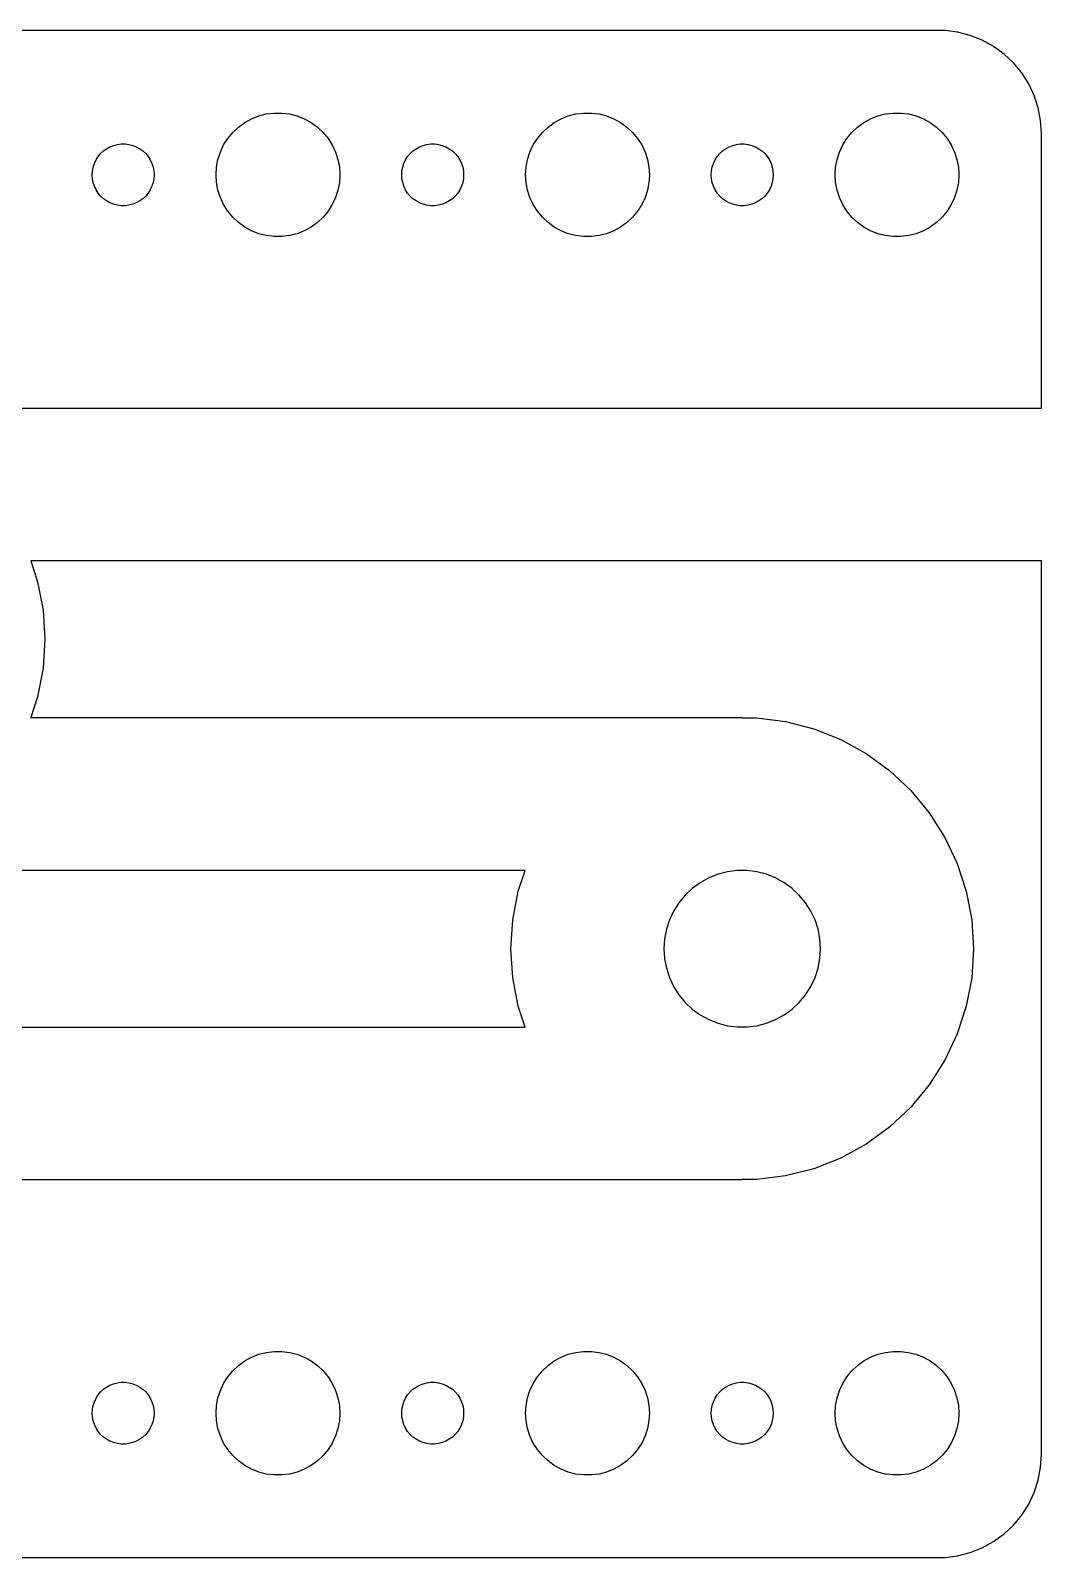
# Model space of a CAD drawing. Header units: metres. Extents: x -37 to 127, y -37 to 121.
# Drawn here: x -12 to 37, y 47 to 121 of the extents above; entities that cross this region are included whole.
import ezdxf

# ---------------------------------------------------------------- set-up
doc = ezdxf.new("R2010")
doc.units = ezdxf.units.M

msp = doc.modelspace()

# ---------------------------------------------------------------- linework, layer by layer
for p, q in [((32.3139, 120.99), (-32.3139, 120.99)), ((32.9369, 120.911), (32.3139, 120.99)), ((33.5451, 120.755), (32.9369, 120.911)), ((34.1289, 120.524), (33.5451, 120.755)), ((34.6791, 120.222), (34.1289, 120.524)), ((35.1871, 119.853), (34.6791, 120.222)), ((35.6448, 119.423), (35.1871, 119.853)), ((36.0451, 118.939), (35.6448, 119.423)), ((36.3815, 118.409), (36.0451, 118.939)), ((36.6489, 117.841), (36.3815, 118.409)), ((36.8429, 117.243), (36.6489, 117.841)), ((-0.92705, 116.853), (-0.56213, 116.947)), ((-0.56213, 116.947), (-0.18837, 116.994)), ((-0.18837, 116.994), (0.18837, 116.994)), ((0.18837, 116.994), (0.56213, 116.947)), ((0.56213, 116.947), (0.92705, 116.853)), ((14.0729, 116.853), (14.4379, 116.947)), ((14.4379, 116.947), (14.8116, 116.994)), ((14.8116, 116.994), (15.1884, 116.994)), ((15.1884, 116.994), (15.5621, 116.947)), ((15.5621, 116.947), (15.927, 116.853)), ((29.0729, 116.853), (29.4379, 116.947)), ((29.4379, 116.947), (29.8116, 116.994)), ((29.8116, 116.994), (30.1884, 116.994)), ((30.1884, 116.994), (30.5621, 116.947)), ((30.5621, 116.947), (30.927, 116.853)), ((36.9606, 116.627), (36.8429, 117.243)), ((-2.1869, 116.054), (-1.91226, 116.312)), ((-1.91226, 116.312), (-1.60747, 116.533)), ((-1.60747, 116.533), (-1.27733, 116.714)), ((-1.27733, 116.714), (-0.92705, 116.853)), ((0.92705, 116.853), (1.27733, 116.714)), ((1.27733, 116.714), (1.60747, 116.533)), ((1.60747, 116.533), (1.91226, 116.312)), ((1.91226, 116.312), (2.1869, 116.054)), ((12.8131, 116.054), (13.0877, 116.312)), ((13.0877, 116.312), (13.3925, 116.533)), ((13.3925, 116.533), (13.7227, 116.714)), ((13.7227, 116.714), (14.0729, 116.853)), ((15.927, 116.853), (16.2773, 116.714)), ((16.2773, 116.714), (16.6075, 116.533)), ((16.6075, 116.533), (16.9123, 116.312)), ((16.9123, 116.312), (17.1869, 116.054)), ((27.8131, 116.054), (28.0877, 116.312)), ((28.0877, 116.312), (28.3925, 116.533)), ((28.3925, 116.533), (28.7227, 116.714)), ((28.7227, 116.714), (29.0729, 116.853)), ((30.927, 116.853), (31.2773, 116.714)), ((31.2773, 116.714), (31.6075, 116.533)), ((31.6075, 116.533), (31.9123, 116.312)), ((31.9123, 116.312), (32.1869, 116.054)), ((37, 116), (36.9606, 116.627)), ((-8.13866, 115.357), (-7.96352, 115.427)), ((-7.96352, 115.427), (-7.78107, 115.473)), ((-7.78107, 115.473), (-7.59418, 115.497)), ((-7.59418, 115.497), (-7.40581, 115.497)), ((-7.40581, 115.497), (-7.21892, 115.473)), ((-7.21892, 115.473), (-7.03647, 115.427)), ((-7.03647, 115.427), (-6.86133, 115.357)), ((-2.78932, 115.104), (-2.62891, 115.445)), ((-2.62891, 115.445), (-2.42705, 115.763)), ((-2.42705, 115.763), (-2.1869, 116.054)), ((2.1869, 116.054), (2.42705, 115.763)), ((2.42705, 115.763), (2.62891, 115.445)), ((2.62891, 115.445), (2.78932, 115.104)), ((6.86133, 115.357), (7.03647, 115.427)), ((7.03647, 115.427), (7.21892, 115.473)), ((7.21892, 115.473), (7.40581, 115.497)), ((7.40581, 115.497), (7.59418, 115.497)), ((7.59418, 115.497), (7.78107, 115.473)), ((7.78107, 115.473), (7.96352, 115.427)), ((7.96352, 115.427), (8.13866, 115.357)), ((12.2107, 115.104), (12.3711, 115.445)), ((12.3711, 115.445), (12.5729, 115.763)), ((12.5729, 115.763), (12.8131, 116.054)), ((17.1869, 116.054), (17.427, 115.763)), ((17.427, 115.763), (17.6289, 115.445)), ((17.6289, 115.445), (17.7893, 115.104)), ((21.8613, 115.357), (22.0365, 115.427)), ((22.0365, 115.427), (22.2189, 115.473)), ((22.2189, 115.473), (22.4058, 115.497)), ((22.4058, 115.497), (22.5942, 115.497)), ((22.5942, 115.497), (22.7811, 115.473)), ((22.7811, 115.473), (22.9635, 115.427)), ((22.9635, 115.427), (23.1387, 115.357)), ((27.2107, 115.104), (27.3711, 115.445)), ((27.3711, 115.445), (27.5729, 115.763)), ((27.5729, 115.763), (27.8131, 116.054)), ((32.1869, 116.054), (32.427, 115.763)), ((32.427, 115.763), (32.6289, 115.445)), ((32.6289, 115.445), (32.7893, 115.104)), ((37, 102.7), (37, 116)), ((-8.89465, 114.552), (-8.81445, 114.723)), ((-8.81445, 114.723), (-8.71352, 114.882)), ((-8.71352, 114.882), (-8.59344, 115.027)), ((-8.59344, 115.027), (-8.45613, 115.156)), ((-8.45613, 115.156), (-8.30373, 115.266)), ((-8.30373, 115.266), (-8.13866, 115.357)), ((-6.86133, 115.357), (-6.69626, 115.266)), ((-6.69626, 115.266), (-6.54385, 115.156)), ((-6.54385, 115.156), (-6.40654, 115.027)), ((-6.40654, 115.027), (-6.28647, 114.882)), ((-6.28647, 114.882), (-6.18553, 114.723)), ((-6.18553, 114.723), (-6.10533, 114.552)), ((-2.97633, 114.376), (-2.90575, 114.746)), ((-2.90575, 114.746), (-2.78932, 115.104)), ((2.78932, 115.104), (2.90575, 114.746)), ((2.90575, 114.746), (2.97633, 114.376)), ((6.10533, 114.552), (6.18553, 114.723)), ((6.18553, 114.723), (6.28647, 114.882)), ((6.28647, 114.882), (6.40654, 115.027)), ((6.40654, 115.027), (6.54385, 115.156)), ((6.54385, 115.156), (6.69626, 115.266)), ((6.69626, 115.266), (6.86133, 115.357)), ((8.13866, 115.357), (8.30373, 115.266)), ((8.30373, 115.266), (8.45613, 115.156)), ((8.45613, 115.156), (8.59344, 115.027)), ((8.59344, 115.027), (8.71352, 114.882)), ((8.71352, 114.882), (8.81445, 114.723)), ((8.81445, 114.723), (8.89465, 114.552)), ((12.0237, 114.376), (12.0942, 114.746)), ((12.0942, 114.746), (12.2107, 115.104)), ((17.7893, 115.104), (17.9057, 114.746)), ((17.9057, 114.746), (17.9763, 114.376)), ((21.1053, 114.552), (21.1855, 114.723)), ((21.1855, 114.723), (21.2865, 114.882)), ((21.2865, 114.882), (21.4065, 115.027)), ((21.4065, 115.027), (21.5439, 115.156)), ((21.5439, 115.156), (21.6963, 115.266)), ((21.6963, 115.266), (21.8613, 115.357)), ((23.1387, 115.357), (23.3037, 115.266)), ((23.3037, 115.266), (23.4561, 115.156)), ((23.4561, 115.156), (23.5934, 115.027)), ((23.5934, 115.027), (23.7135, 114.882)), ((23.7135, 114.882), (23.8145, 114.723)), ((23.8145, 114.723), (23.8947, 114.552)), ((27.0237, 114.376), (27.0942, 114.746)), ((27.0942, 114.746), (27.2107, 115.104)), ((32.7893, 115.104), (32.9057, 114.746)), ((32.9057, 114.746), (32.9763, 114.376)), ((-9, 114), (-8.98816, 114.188)), ((-8.98816, 113.812), (-9, 114)), ((-8.98816, 114.188), (-8.95287, 114.373)), ((-8.95287, 114.373), (-8.89465, 114.552)), ((-6.10533, 114.552), (-6.04712, 114.373)), ((-6.04712, 114.373), (-6.01183, 114.188)), ((-6.01183, 114.188), (-6, 114)), ((-6, 114), (-6.01183, 113.812)), ((-3, 114), (-2.97633, 114.376)), ((-2.97633, 113.624), (-3, 114)), ((2.97633, 114.376), (3, 114)), ((3, 114), (2.97633, 113.624)), ((6, 114), (6.01183, 114.188)), ((6.01183, 113.812), (6, 114)), ((6.01183, 114.188), (6.04712, 114.373)), ((6.04712, 114.373), (6.10533, 114.552)), ((8.89465, 114.552), (8.95287, 114.373)), ((8.95287, 114.373), (8.98816, 114.188)), ((8.98816, 114.188), (9, 114)), ((9, 114), (8.98816, 113.812)), ((12, 114), (12.0237, 114.376)), ((12.0237, 113.624), (12, 114)), ((17.9763, 114.376), (18, 114)), ((18, 114), (17.9763, 113.624)), ((21, 114), (21.0118, 114.188)), ((21.0118, 113.812), (21, 114)), ((21.0118, 114.188), (21.0471, 114.373)), ((21.0471, 114.373), (21.1053, 114.552)), ((23.8947, 114.552), (23.9529, 114.373)), ((23.9529, 114.373), (23.9882, 114.188)), ((23.9882, 114.188), (24, 114)), ((24, 114), (23.9882, 113.812)), ((27, 114), (27.0237, 114.376)), ((27.0237, 113.624), (27, 114)), ((32.9763, 114.376), (33, 114)), ((33, 114), (32.9763, 113.624)), ((-8.95287, 113.627), (-8.98816, 113.812)), ((-8.89465, 113.448), (-8.95287, 113.627)), ((-8.81445, 113.277), (-8.89465, 113.448)), ((-8.71352, 113.118), (-8.81445, 113.277)), ((-6.18553, 113.277), (-6.28647, 113.118)), ((-6.10533, 113.448), (-6.18553, 113.277)), ((-6.04712, 113.627), (-6.10533, 113.448)), ((-6.01183, 113.812), (-6.04712, 113.627)), ((-2.90575, 113.254), (-2.97633, 113.624)), ((-2.78932, 112.896), (-2.90575, 113.254)), ((2.90575, 113.254), (2.78932, 112.896)), ((2.97633, 113.624), (2.90575, 113.254)), ((6.04712, 113.627), (6.01183, 113.812)), ((6.10533, 113.448), (6.04712, 113.627)), ((6.18553, 113.277), (6.10533, 113.448)), ((6.28647, 113.118), (6.18553, 113.277)), ((8.81445, 113.277), (8.71352, 113.118)), ((8.89465, 113.448), (8.81445, 113.277)), ((8.95287, 113.627), (8.89465, 113.448)), ((8.98816, 113.812), (8.95287, 113.627)), ((12.0942, 113.254), (12.0237, 113.624)), ((12.2107, 112.896), (12.0942, 113.254)), ((17.9057, 113.254), (17.7893, 112.896)), ((17.9763, 113.624), (17.9057, 113.254)), ((21.0471, 113.627), (21.0118, 113.812)), ((21.1053, 113.448), (21.0471, 113.627)), ((21.1855, 113.277), (21.1053, 113.448)), ((21.2865, 113.118), (21.1855, 113.277)), ((23.8145, 113.277), (23.7135, 113.118)), ((23.8947, 113.448), (23.8145, 113.277)), ((23.9529, 113.627), (23.8947, 113.448)), ((23.9882, 113.812), (23.9529, 113.627)), ((27.0942, 113.254), (27.0237, 113.624)), ((27.2107, 112.896), (27.0942, 113.254)), ((32.9057, 113.254), (32.7893, 112.896)), ((32.9763, 113.624), (32.9057, 113.254)), ((-8.59344, 112.973), (-8.71352, 113.118)), ((-8.45613, 112.844), (-8.59344, 112.973)), ((-8.30373, 112.734), (-8.45613, 112.844)), ((-8.13866, 112.643), (-8.30373, 112.734)), ((-7.96352, 112.573), (-8.13866, 112.643)), ((-7.78107, 112.527), (-7.96352, 112.573)), ((-7.59418, 112.503), (-7.78107, 112.527)), ((-7.40581, 112.503), (-7.59418, 112.503)), ((-7.21892, 112.527), (-7.40581, 112.503)), ((-7.03647, 112.573), (-7.21892, 112.527)), ((-6.86133, 112.643), (-7.03647, 112.573)), ((-6.69626, 112.734), (-6.86133, 112.643)), ((-6.54385, 112.844), (-6.69626, 112.734)), ((-6.40654, 112.973), (-6.54385, 112.844)), ((-6.28647, 113.118), (-6.40654, 112.973)), ((-2.62891, 112.555), (-2.78932, 112.896)), ((-2.42705, 112.237), (-2.62891, 112.555)), ((2.62891, 112.555), (2.42705, 112.237)), ((2.78932, 112.896), (2.62891, 112.555)), ((6.40654, 112.973), (6.28647, 113.118)), ((6.54385, 112.844), (6.40654, 112.973)), ((6.69626, 112.734), (6.54385, 112.844)), ((6.86133, 112.643), (6.69626, 112.734)), ((7.03647, 112.573), (6.86133, 112.643)), ((7.21892, 112.527), (7.03647, 112.573)), ((7.40581, 112.503), (7.21892, 112.527)), ((7.59418, 112.503), (7.40581, 112.503)), ((7.78107, 112.527), (7.59418, 112.503)), ((7.96352, 112.573), (7.78107, 112.527)), ((8.13866, 112.643), (7.96352, 112.573)), ((8.30373, 112.734), (8.13866, 112.643)), ((8.45613, 112.844), (8.30373, 112.734)), ((8.59344, 112.973), (8.45613, 112.844)), ((8.71352, 113.118), (8.59344, 112.973)), ((12.3711, 112.555), (12.2107, 112.896)), ((12.5729, 112.237), (12.3711, 112.555)), ((17.6289, 112.555), (17.427, 112.237)), ((17.7893, 112.896), (17.6289, 112.555)), ((21.4065, 112.973), (21.2865, 113.118)), ((21.5439, 112.844), (21.4065, 112.973)), ((21.6963, 112.734), (21.5439, 112.844)), ((21.8613, 112.643), (21.6963, 112.734)), ((22.0365, 112.573), (21.8613, 112.643)), ((22.2189, 112.527), (22.0365, 112.573)), ((22.4058, 112.503), (22.2189, 112.527)), ((22.5942, 112.503), (22.4058, 112.503)), ((22.7811, 112.527), (22.5942, 112.503)), ((22.9635, 112.573), (22.7811, 112.527)), ((23.1387, 112.643), (22.9635, 112.573)), ((23.3037, 112.734), (23.1387, 112.643)), ((23.4561, 112.844), (23.3037, 112.734)), ((23.5934, 112.973), (23.4561, 112.844)), ((23.7135, 113.118), (23.5934, 112.973)), ((27.3711, 112.555), (27.2107, 112.896)), ((27.5729, 112.237), (27.3711, 112.555)), ((32.6289, 112.555), (32.427, 112.237)), ((32.7893, 112.896), (32.6289, 112.555)), ((-2.1869, 111.946), (-2.42705, 112.237)), ((-1.91226, 111.688), (-2.1869, 111.946)), ((2.1869, 111.946), (1.91226, 111.688)), ((2.42705, 112.237), (2.1869, 111.946)), ((12.8131, 111.946), (12.5729, 112.237)), ((13.0877, 111.688), (12.8131, 111.946)), ((17.1869, 111.946), (16.9123, 111.688)), ((17.427, 112.237), (17.1869, 111.946)), ((27.8131, 111.946), (27.5729, 112.237)), ((28.0877, 111.688), (27.8131, 111.946)), ((32.1869, 111.946), (31.9123, 111.688)), ((32.427, 112.237), (32.1869, 111.946)), ((-1.60747, 111.467), (-1.91226, 111.688)), ((-1.27733, 111.286), (-1.60747, 111.467)), ((-0.92705, 111.147), (-1.27733, 111.286)), ((-0.56213, 111.053), (-0.92705, 111.147)), ((-0.18837, 111.006), (-0.56213, 111.053)), ((0.18837, 111.006), (-0.18837, 111.006)), ((0.56213, 111.053), (0.18837, 111.006)), ((0.92705, 111.147), (0.56213, 111.053)), ((1.27733, 111.286), (0.92705, 111.147)), ((1.60747, 111.467), (1.27733, 111.286)), ((1.91226, 111.688), (1.60747, 111.467)), ((13.3925, 111.467), (13.0877, 111.688)), ((13.7227, 111.286), (13.3925, 111.467)), ((14.0729, 111.147), (13.7227, 111.286)), ((14.4379, 111.053), (14.0729, 111.147)), ((14.8116, 111.006), (14.4379, 111.053)), ((15.1884, 111.006), (14.8116, 111.006)), ((15.5621, 111.053), (15.1884, 111.006)), ((15.927, 111.147), (15.5621, 111.053)), ((16.2773, 111.286), (15.927, 111.147)), ((16.6075, 111.467), (16.2773, 111.286)), ((16.9123, 111.688), (16.6075, 111.467)), ((28.3925, 111.467), (28.0877, 111.688)), ((28.7227, 111.286), (28.3925, 111.467)), ((29.0729, 111.147), (28.7227, 111.286)), ((29.4379, 111.053), (29.0729, 111.147)), ((29.8116, 111.006), (29.4379, 111.053)), ((30.1884, 111.006), (29.8116, 111.006)), ((30.5621, 111.053), (30.1884, 111.006)), ((30.927, 111.147), (30.5621, 111.053)), ((31.2773, 111.286), (30.927, 111.147)), ((31.6075, 111.467), (31.2773, 111.286)), ((31.9123, 111.688), (31.6075, 111.467)), ((-22.5, 102.7), (37, 102.7)), ((37, 95.3003), (-11.9752, 95.3003)), ((-11.9752, 95.3003), (-11.6459, 94.2868)), ((37, 52), (37, 95.3003)), ((-11.6459, 94.2868), (-11.3822, 92.9045)), ((-11.3822, 92.9045), (-11.2938, 91.5)), ((-11.2938, 91.5), (-11.3822, 90.0955)), ((-11.3822, 90.0955), (-11.6459, 88.7131)), ((-11.6459, 88.7131), (-11.9752, 87.6997)), ((-11.9752, 87.6997), (22.5, 87.6997)), ((22.5, 87.6997), (22.5, 87.684)), ((22.5, 87.684), (23.2036, 87.684)), ((23.2036, 87.684), (24.5998, 87.5077)), ((24.5998, 87.5077), (25.9629, 87.1577)), ((25.9629, 87.1577), (27.2713, 86.6396)), ((27.2713, 86.6396), (28.5046, 85.9617)), ((28.5046, 85.9617), (29.6431, 85.1345)), ((29.6431, 85.1345), (30.6689, 84.1711)), ((30.6689, 84.1711), (31.566, 83.0868)), ((31.566, 83.0868), (32.32, 81.8986)), ((32.32, 81.8986), (32.9192, 80.6253)), ((11.9752, 80.3003), (-22.5, 80.3003)), ((11.6459, 79.2869), (11.9752, 80.3003)), ((20.8847, 79.9328), (20.4671, 79.7032)), ((21.3276, 80.1082), (20.8847, 79.9328)), ((21.7891, 80.2266), (21.3276, 80.1082)), ((22.2618, 80.2864), (21.7891, 80.2266)), ((22.7382, 80.2864), (22.2618, 80.2864)), ((23.2109, 80.2266), (22.7382, 80.2864)), ((23.6723, 80.1082), (23.2109, 80.2266)), ((24.1153, 79.9328), (23.6723, 80.1082)), ((24.5328, 79.7032), (24.1153, 79.9328)), ((32.9192, 80.6253), (33.3541, 79.2869)), ((11.3822, 77.9045), (11.6459, 79.2869)), ((20.0817, 79.4232), (19.7344, 79.0971)), ((20.4671, 79.7032), (20.0817, 79.4232)), ((24.9183, 79.4232), (24.5328, 79.7032)), ((25.2656, 79.0971), (24.9183, 79.4232)), ((33.3541, 79.2869), (33.6178, 77.9045)), ((19.4307, 78.73), (19.1754, 78.3277)), ((19.7344, 79.0971), (19.4307, 78.73)), ((25.5693, 78.73), (25.2656, 79.0971)), ((25.8246, 78.3277), (25.5693, 78.73)), ((11.2938, 76.5), (11.3822, 77.9045)), ((18.9726, 77.8966), (18.8253, 77.4435)), ((19.1754, 78.3277), (18.9726, 77.8966)), ((26.0274, 77.8966), (25.8246, 78.3277)), ((26.1746, 77.4435), (26.0274, 77.8966)), ((33.6178, 77.9045), (33.7062, 76.5)), ((18.7361, 76.9755), (18.7062, 76.5)), ((18.8253, 77.4435), (18.7361, 76.9755)), ((26.2639, 76.9755), (26.1746, 77.4435)), ((26.2938, 76.5), (26.2639, 76.9755)), ((11.3822, 75.0955), (11.2938, 76.5)), ((18.7062, 76.5), (18.7361, 76.0245)), ((26.2639, 76.0245), (26.2938, 76.5)), ((33.7062, 76.5), (33.6178, 75.0955)), ((18.7361, 76.0245), (18.8253, 75.5565)), ((18.8253, 75.5565), (18.9726, 75.1034)), ((26.0274, 75.1034), (26.1746, 75.5565)), ((26.1746, 75.5565), (26.2639, 76.0245)), ((11.6459, 73.7132), (11.3822, 75.0955)), ((18.9726, 75.1034), (19.1754, 74.6723)), ((25.8246, 74.6723), (26.0274, 75.1034)), ((33.6178, 75.0955), (33.3541, 73.7132)), ((19.1754, 74.6723), (19.4307, 74.2701)), ((19.4307, 74.2701), (19.7344, 73.903)), ((25.2656, 73.903), (25.5693, 74.2701)), ((25.5693, 74.2701), (25.8246, 74.6723)), ((11.9752, 72.6997), (11.6459, 73.7132)), ((19.7344, 73.903), (20.0817, 73.5768)), ((20.0817, 73.5768), (20.4671, 73.2968)), ((20.4671, 73.2968), (20.8847, 73.0672)), ((24.1153, 73.0672), (24.5328, 73.2968)), ((24.5328, 73.2968), (24.9183, 73.5768)), ((24.9183, 73.5768), (25.2656, 73.903)), ((33.3541, 73.7132), (32.9192, 72.3747)), ((-37, 72.6997), (11.9752, 72.6997)), ((20.8847, 73.0672), (21.3276, 72.8919)), ((21.3276, 72.8919), (21.7891, 72.7734)), ((21.7891, 72.7734), (22.2618, 72.7137)), ((22.2618, 72.7137), (22.7382, 72.7137)), ((22.7382, 72.7137), (23.2109, 72.7734)), ((23.2109, 72.7734), (23.6723, 72.8919)), ((23.6723, 72.8919), (24.1153, 73.0672)), ((32.9192, 72.3747), (32.32, 71.1014)), ((32.32, 71.1014), (31.566, 69.9132)), ((31.566, 69.9132), (30.6689, 68.8289)), ((30.6689, 68.8289), (29.6431, 67.8655)), ((29.6431, 67.8655), (28.5046, 67.0383)), ((28.5046, 67.0383), (27.2713, 66.3604)), ((25.9629, 65.8423), (24.5998, 65.4923)), ((27.2713, 66.3604), (25.9629, 65.8423)), ((22.5, 65.3003), (-37, 65.3003)), ((23.2036, 65.3159), (22.5, 65.3159)), ((22.5, 65.3159), (22.5, 65.3003)), ((24.5998, 65.4923), (23.2036, 65.3159)), ((-0.56213, 56.9469), (-0.18837, 56.9941)), ((-0.18837, 56.9941), (0.18837, 56.9941)), ((0.18837, 56.9941), (0.56213, 56.9469)), ((14.4379, 56.9469), (14.8116, 56.9941)), ((14.8116, 56.9941), (15.1884, 56.9941)), ((15.1884, 56.9941), (15.5621, 56.9469)), ((29.4379, 56.9469), (29.8116, 56.9941)), ((29.8116, 56.9941), (30.1884, 56.9941)), ((30.1884, 56.9941), (30.5621, 56.9469)), ((-2.1869, 56.0536), (-1.91226, 56.3116)), ((-1.91226, 56.3116), (-1.60747, 56.533)), ((-1.60747, 56.533), (-1.27733, 56.7145)), ((-1.27733, 56.7145), (-0.92705, 56.8532)), ((-0.92705, 56.8532), (-0.56213, 56.9469)), ((0.56213, 56.9469), (0.92705, 56.8532)), ((0.92705, 56.8532), (1.27733, 56.7145)), ((1.27733, 56.7145), (1.60747, 56.533)), ((1.60747, 56.533), (1.91226, 56.3116)), ((1.91226, 56.3116), (2.1869, 56.0536)), ((12.8131, 56.0536), (13.0877, 56.3116)), ((13.0877, 56.3116), (13.3925, 56.533)), ((13.3925, 56.533), (13.7227, 56.7145)), ((13.7227, 56.7145), (14.0729, 56.8532)), ((14.0729, 56.8532), (14.4379, 56.9469)), ((15.5621, 56.9469), (15.927, 56.8532)), ((15.927, 56.8532), (16.2773, 56.7145)), ((16.2773, 56.7145), (16.6075, 56.533)), ((16.6075, 56.533), (16.9123, 56.3116)), ((16.9123, 56.3116), (17.1869, 56.0536)), ((27.8131, 56.0536), (28.0877, 56.3116)), ((28.0877, 56.3116), (28.3925, 56.533)), ((28.3925, 56.533), (28.7227, 56.7145)), ((28.7227, 56.7145), (29.0729, 56.8532)), ((29.0729, 56.8532), (29.4379, 56.9469)), ((30.5621, 56.9469), (30.927, 56.8532)), ((30.927, 56.8532), (31.2773, 56.7145)), ((31.2773, 56.7145), (31.6075, 56.533)), ((31.6075, 56.533), (31.9123, 56.3116)), ((31.9123, 56.3116), (32.1869, 56.0536)), ((-7.78107, 55.4734), (-7.59418, 55.497)), ((-7.59418, 55.497), (-7.40581, 55.497)), ((-7.40581, 55.497), (-7.21892, 55.4734)), ((-2.62891, 55.4453), (-2.42705, 55.7634)), ((-2.42705, 55.7634), (-2.1869, 56.0536)), ((2.1869, 56.0536), (2.42705, 55.7634)), ((2.42705, 55.7634), (2.62891, 55.4453)), ((7.21892, 55.4734), (7.40581, 55.497)), ((7.40581, 55.497), (7.59418, 55.497)), ((7.59418, 55.497), (7.78107, 55.4734)), ((12.3711, 55.4453), (12.5729, 55.7634)), ((12.5729, 55.7634), (12.8131, 56.0536)), ((17.1869, 56.0536), (17.427, 55.7634)), ((17.427, 55.7634), (17.6289, 55.4453)), ((22.2189, 55.4734), (22.4058, 55.497)), ((22.4058, 55.497), (22.5942, 55.497)), ((22.5942, 55.497), (22.7811, 55.4734)), ((27.3711, 55.4453), (27.5729, 55.7634)), ((27.5729, 55.7634), (27.8131, 56.0536)), ((32.1869, 56.0536), (32.427, 55.7634)), ((32.427, 55.7634), (32.6289, 55.4453)), ((-8.81445, 54.7226), (-8.71352, 54.8817)), ((-8.71352, 54.8817), (-8.59344, 55.0268)), ((-8.59344, 55.0268), (-8.45613, 55.1558)), ((-8.45613, 55.1558), (-8.30373, 55.2665)), ((-8.30373, 55.2665), (-8.13866, 55.3573)), ((-8.13866, 55.3573), (-7.96352, 55.4266)), ((-7.96352, 55.4266), (-7.78107, 55.4734)), ((-7.21892, 55.4734), (-7.03647, 55.4266)), ((-7.03647, 55.4266), (-6.86133, 55.3573)), ((-6.86133, 55.3573), (-6.69626, 55.2665)), ((-6.69626, 55.2665), (-6.54385, 55.1558)), ((-6.54385, 55.1558), (-6.40654, 55.0268)), ((-6.40654, 55.0268), (-6.28647, 54.8817)), ((-6.28647, 54.8817), (-6.18553, 54.7226)), ((-2.97633, 54.376), (-2.90575, 54.7461)), ((-2.90575, 54.7461), (-2.78932, 55.1044)), ((-2.78932, 55.1044), (-2.62891, 55.4453)), ((2.62891, 55.4453), (2.78932, 55.1044)), ((2.78932, 55.1044), (2.90575, 54.7461)), ((2.90575, 54.7461), (2.97633, 54.376)), ((6.18553, 54.7226), (6.28647, 54.8817)), ((6.28647, 54.8817), (6.40654, 55.0268)), ((6.40654, 55.0268), (6.54385, 55.1558)), ((6.54385, 55.1558), (6.69626, 55.2665)), ((6.69626, 55.2665), (6.86133, 55.3573)), ((6.86133, 55.3573), (7.03647, 55.4266)), ((7.03647, 55.4266), (7.21892, 55.4734)), ((7.78107, 55.4734), (7.96352, 55.4266)), ((7.96352, 55.4266), (8.13866, 55.3573)), ((8.13866, 55.3573), (8.30373, 55.2665)), ((8.30373, 55.2665), (8.45613, 55.1558)), ((8.45613, 55.1558), (8.59344, 55.0268)), ((8.59344, 55.0268), (8.71352, 54.8817)), ((8.71352, 54.8817), (8.81445, 54.7226)), ((12.0237, 54.376), (12.0942, 54.7461)), ((12.0942, 54.7461), (12.2107, 55.1044)), ((12.2107, 55.1044), (12.3711, 55.4453)), ((17.6289, 55.4453), (17.7893, 55.1044)), ((17.7893, 55.1044), (17.9057, 54.7461)), ((17.9057, 54.7461), (17.9763, 54.376)), ((21.1855, 54.7226), (21.2865, 54.8817)), ((21.2865, 54.8817), (21.4065, 55.0268)), ((21.4065, 55.0268), (21.5439, 55.1558)), ((21.5439, 55.1558), (21.6963, 55.2665)), ((21.6963, 55.2665), (21.8613, 55.3573)), ((21.8613, 55.3573), (22.0365, 55.4266)), ((22.0365, 55.4266), (22.2189, 55.4734)), ((22.7811, 55.4734), (22.9635, 55.4266)), ((22.9635, 55.4266), (23.1387, 55.3573)), ((23.1387, 55.3573), (23.3037, 55.2665)), ((23.3037, 55.2665), (23.4561, 55.1558)), ((23.4561, 55.1558), (23.5934, 55.0268)), ((23.5934, 55.0268), (23.7135, 54.8817)), ((23.7135, 54.8817), (23.8145, 54.7226)), ((27.0237, 54.376), (27.0942, 54.7461)), ((27.0942, 54.7461), (27.2107, 55.1044)), ((27.2107, 55.1044), (27.3711, 55.4453)), ((32.6289, 55.4453), (32.7893, 55.1044)), ((32.7893, 55.1044), (32.9057, 54.7461)), ((32.9057, 54.7461), (32.9763, 54.376)), ((-9, 54), (-8.98816, 54.188)), ((-8.98816, 54.188), (-8.95287, 54.373)), ((-8.95287, 54.373), (-8.89465, 54.5522)), ((-8.89465, 54.5522), (-8.81445, 54.7226)), ((-6.18553, 54.7226), (-6.10533, 54.5522)), ((-6.10533, 54.5522), (-6.04712, 54.373)), ((-6.04712, 54.373), (-6.01183, 54.188)), ((-6.01183, 54.188), (-6, 54)), ((-3, 54), (-2.97633, 54.376)), ((2.97633, 54.376), (3, 54)), ((6, 54), (6.01183, 54.188)), ((6.01183, 54.188), (6.04712, 54.373)), ((6.04712, 54.373), (6.10533, 54.5522)), ((6.10533, 54.5522), (6.18553, 54.7226)), ((8.81445, 54.7226), (8.89465, 54.5522)), ((8.89465, 54.5522), (8.95287, 54.373)), ((8.95287, 54.373), (8.98816, 54.188)), ((8.98816, 54.188), (9, 54)), ((12, 54), (12.0237, 54.376)), ((17.9763, 54.376), (18, 54)), ((21, 54), (21.0118, 54.188)), ((21.0118, 54.188), (21.0471, 54.373)), ((21.0471, 54.373), (21.1053, 54.5522)), ((21.1053, 54.5522), (21.1855, 54.7226)), ((23.8145, 54.7226), (23.8947, 54.5522)), ((23.8947, 54.5522), (23.9529, 54.373)), ((23.9529, 54.373), (23.9882, 54.188)), ((23.9882, 54.188), (24, 54)), ((27, 54), (27.0237, 54.376)), ((32.9763, 54.376), (33, 54)), ((-8.98816, 53.812), (-9, 54)), ((-8.95287, 53.627), (-8.98816, 53.812)), ((-8.89465, 53.4478), (-8.95287, 53.627)), ((-8.81445, 53.2774), (-8.89465, 53.4478)), ((-8.71352, 53.1183), (-8.81445, 53.2774)), ((-6.18553, 53.2774), (-6.28647, 53.1183)), ((-6.10533, 53.4478), (-6.18553, 53.2774)), ((-6.04712, 53.627), (-6.10533, 53.4478)), ((-6.01183, 53.812), (-6.04712, 53.627)), ((-6, 54), (-6.01183, 53.812)), ((-2.97633, 53.624), (-3, 54)), ((-2.90575, 53.2539), (-2.97633, 53.624)), ((2.97633, 53.624), (2.90575, 53.2539)), ((3, 54), (2.97633, 53.624)), ((6.01183, 53.812), (6, 54)), ((6.04712, 53.627), (6.01183, 53.812)), ((6.10533, 53.4478), (6.04712, 53.627)), ((6.18553, 53.2774), (6.10533, 53.4478)), ((6.28647, 53.1183), (6.18553, 53.2774)), ((8.81445, 53.2774), (8.71352, 53.1183)), ((8.89465, 53.4478), (8.81445, 53.2774)), ((8.95287, 53.627), (8.89465, 53.4478)), ((8.98816, 53.812), (8.95287, 53.627)), ((9, 54), (8.98816, 53.812)), ((12.0237, 53.624), (12, 54)), ((12.0942, 53.2539), (12.0237, 53.624)), ((17.9763, 53.624), (17.9057, 53.2539)), ((18, 54), (17.9763, 53.624)), ((21.0118, 53.812), (21, 54)), ((21.0471, 53.627), (21.0118, 53.812)), ((21.1053, 53.4478), (21.0471, 53.627)), ((21.1855, 53.2774), (21.1053, 53.4478)), ((21.2865, 53.1183), (21.1855, 53.2774)), ((23.8145, 53.2774), (23.7135, 53.1183)), ((23.8947, 53.4478), (23.8145, 53.2774)), ((23.9529, 53.627), (23.8947, 53.4478)), ((23.9882, 53.812), (23.9529, 53.627)), ((24, 54), (23.9882, 53.812)), ((27.0237, 53.624), (27, 54)), ((27.0942, 53.2539), (27.0237, 53.624)), ((32.9763, 53.624), (32.9057, 53.2539)), ((33, 54), (32.9763, 53.624)), ((-8.59344, 52.9732), (-8.71352, 53.1183)), ((-8.45613, 52.8442), (-8.59344, 52.9732)), ((-8.30373, 52.7335), (-8.45613, 52.8442)), ((-8.13866, 52.6428), (-8.30373, 52.7335)), ((-7.96352, 52.5734), (-8.13866, 52.6428)), ((-7.78107, 52.5266), (-7.96352, 52.5734)), ((-7.59418, 52.503), (-7.78107, 52.5266)), ((-7.21892, 52.5266), (-7.40581, 52.503)), ((-7.03647, 52.5734), (-7.21892, 52.5266)), ((-6.86133, 52.6428), (-7.03647, 52.5734)), ((-6.69626, 52.7335), (-6.86133, 52.6428)), ((-6.54385, 52.8442), (-6.69626, 52.7335)), ((-6.40654, 52.9732), (-6.54385, 52.8442)), ((-6.28647, 53.1183), (-6.40654, 52.9732)), ((-2.78932, 52.8956), (-2.90575, 53.2539)), ((-2.62891, 52.5547), (-2.78932, 52.8956)), ((-2.42705, 52.2366), (-2.62891, 52.5547)), ((2.62891, 52.5547), (2.42705, 52.2366)), ((2.78932, 52.8956), (2.62891, 52.5547)), ((2.90575, 53.2539), (2.78932, 52.8956)), ((6.40654, 52.9732), (6.28647, 53.1183)), ((6.54385, 52.8442), (6.40654, 52.9732)), ((6.69626, 52.7335), (6.54385, 52.8442)), ((6.86133, 52.6428), (6.69626, 52.7335)), ((7.03647, 52.5734), (6.86133, 52.6428)), ((7.21892, 52.5266), (7.03647, 52.5734)), ((7.40581, 52.503), (7.21892, 52.5266)), ((7.78107, 52.5266), (7.59418, 52.503)), ((7.96352, 52.5734), (7.78107, 52.5266)), ((8.13866, 52.6428), (7.96352, 52.5734)), ((8.30373, 52.7335), (8.13866, 52.6428)), ((8.45613, 52.8442), (8.30373, 52.7335)), ((8.59344, 52.9732), (8.45613, 52.8442)), ((8.71352, 53.1183), (8.59344, 52.9732)), ((12.2107, 52.8956), (12.0942, 53.2539)), ((12.3711, 52.5547), (12.2107, 52.8956)), ((12.5729, 52.2366), (12.3711, 52.5547)), ((17.6289, 52.5547), (17.427, 52.2366)), ((17.7893, 52.8956), (17.6289, 52.5547)), ((17.9057, 53.2539), (17.7893, 52.8956)), ((21.4065, 52.9732), (21.2865, 53.1183)), ((21.5439, 52.8442), (21.4065, 52.9732)), ((21.6963, 52.7335), (21.5439, 52.8442)), ((21.8613, 52.6428), (21.6963, 52.7335)), ((22.0365, 52.5734), (21.8613, 52.6428)), ((22.2189, 52.5266), (22.0365, 52.5734)), ((22.4058, 52.503), (22.2189, 52.5266)), ((22.7811, 52.5266), (22.5942, 52.503)), ((22.9635, 52.5734), (22.7811, 52.5266)), ((23.1387, 52.6428), (22.9635, 52.5734)), ((23.3037, 52.7335), (23.1387, 52.6428)), ((23.4561, 52.8442), (23.3037, 52.7335)), ((23.5934, 52.9732), (23.4561, 52.8442)), ((23.7135, 53.1183), (23.5934, 52.9732)), ((27.2107, 52.8956), (27.0942, 53.2539)), ((27.3711, 52.5547), (27.2107, 52.8956)), ((27.5729, 52.2366), (27.3711, 52.5547)), ((32.6289, 52.5547), (32.427, 52.2366)), ((32.7893, 52.8956), (32.6289, 52.5547)), ((32.9057, 53.2539), (32.7893, 52.8956)), ((-7.40581, 52.503), (-7.59418, 52.503)), ((-2.1869, 51.9464), (-2.42705, 52.2366)), ((-1.91226, 51.6885), (-2.1869, 51.9464)), ((2.1869, 51.9464), (1.91226, 51.6885)), ((2.42705, 52.2366), (2.1869, 51.9464)), ((7.59418, 52.503), (7.40581, 52.503)), ((12.8131, 51.9464), (12.5729, 52.2366)), ((13.0877, 51.6885), (12.8131, 51.9464)), ((17.1869, 51.9464), (16.9123, 51.6885)), ((17.427, 52.2366), (17.1869, 51.9464)), ((22.5942, 52.503), (22.4058, 52.503)), ((27.8131, 51.9464), (27.5729, 52.2366)), ((28.0877, 51.6885), (27.8131, 51.9464)), ((32.1869, 51.9464), (31.9123, 51.6885)), ((32.427, 52.2366), (32.1869, 51.9464)), ((36.9606, 51.3733), (37, 52)), ((-1.60747, 51.467), (-1.91226, 51.6885)), ((-1.27733, 51.2855), (-1.60747, 51.467)), ((-0.92705, 51.1468), (-1.27733, 51.2855)), ((-0.56213, 51.0531), (-0.92705, 51.1468)), ((-0.18837, 51.0059), (-0.56213, 51.0531)), ((0.56213, 51.0531), (0.18837, 51.0059)), ((0.92705, 51.1468), (0.56213, 51.0531)), ((1.27733, 51.2855), (0.92705, 51.1468)), ((1.60747, 51.467), (1.27733, 51.2855)), ((1.91226, 51.6885), (1.60747, 51.467)), ((13.3925, 51.467), (13.0877, 51.6885)), ((13.7227, 51.2855), (13.3925, 51.467)), ((14.0729, 51.1468), (13.7227, 51.2855)), ((14.4379, 51.0531), (14.0729, 51.1468)), ((14.8116, 51.0059), (14.4379, 51.0531)), ((15.5621, 51.0531), (15.1884, 51.0059)), ((15.927, 51.1468), (15.5621, 51.0531)), ((16.2773, 51.2855), (15.927, 51.1468)), ((16.6075, 51.467), (16.2773, 51.2855)), ((16.9123, 51.6885), (16.6075, 51.467)), ((28.3925, 51.467), (28.0877, 51.6885)), ((28.7227, 51.2855), (28.3925, 51.467)), ((29.0729, 51.1468), (28.7227, 51.2855)), ((29.4379, 51.0531), (29.0729, 51.1468)), ((29.8116, 51.0059), (29.4379, 51.0531)), ((30.5621, 51.0531), (30.1884, 51.0059)), ((30.927, 51.1468), (30.5621, 51.0531)), ((31.2773, 51.2855), (30.927, 51.1468)), ((31.6075, 51.467), (31.2773, 51.2855)), ((31.9123, 51.6885), (31.6075, 51.467)), ((36.8429, 50.7566), (36.9606, 51.3733)), ((0.18837, 51.0059), (-0.18837, 51.0059)), ((15.1884, 51.0059), (14.8116, 51.0059)), ((30.1884, 51.0059), (29.8116, 51.0059)), ((36.6489, 50.1594), (36.8429, 50.7566)), ((36.0451, 49.0611), (36.3815, 49.5912)), ((36.3815, 49.5912), (36.6489, 50.1594)), ((35.6448, 48.5773), (36.0451, 49.0611)), ((34.6791, 47.7784), (35.1871, 48.1474)), ((35.1871, 48.1474), (35.6448, 48.5773)), ((33.5451, 47.2447), (34.1289, 47.4759)), ((34.1289, 47.4759), (34.6791, 47.7784)), ((-32.3139, 47.0099), (32.3139, 47.0099)), ((32.3139, 47.0099), (32.9369, 47.0886)), ((32.9369, 47.0886), (33.5451, 47.2447))]:
    msp.add_line(p, q)

doc.saveas('drawing.dxf')
